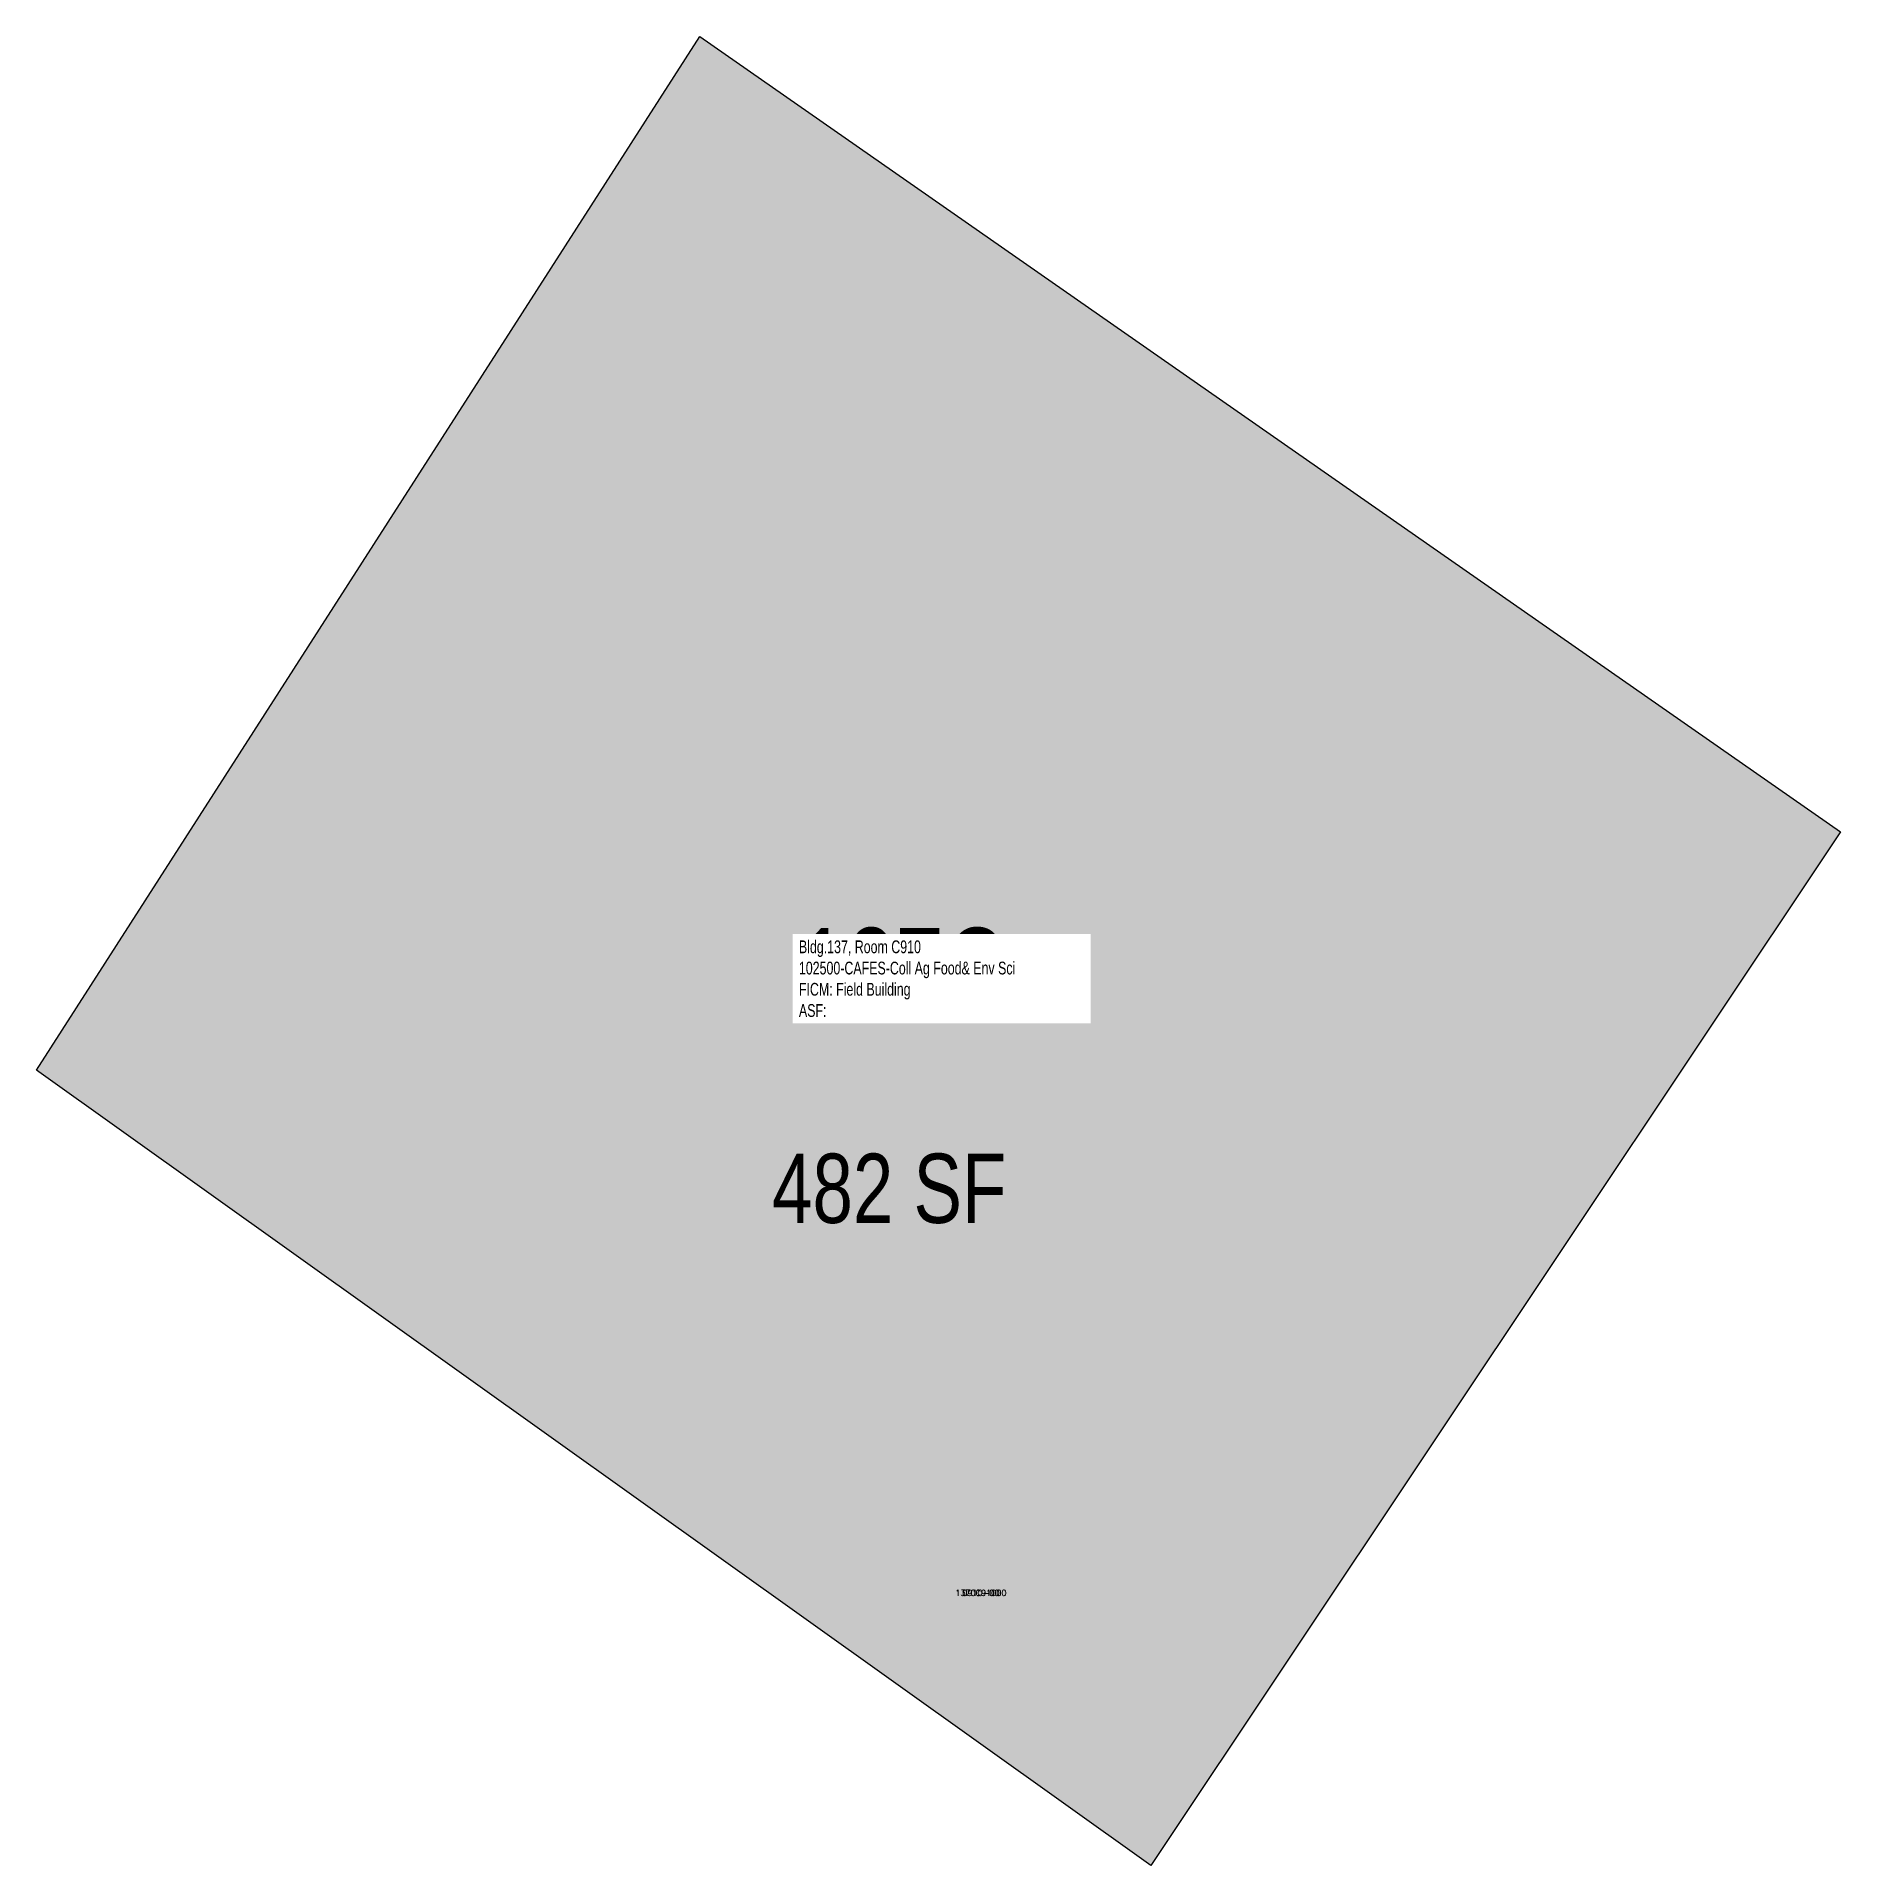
# Model space of a CAD drawing. Header units: inches. Extents: x 0 to 364, y -161 to 209.
import ezdxf
from ezdxf.enums import TextEntityAlignment as Align

# ---------------------------------------------------------------- set-up
doc = ezdxf.new("R2010")
doc.units = ezdxf.units.IN
doc.header["$MEASUREMENT"] = 0
for name, color, linetype in [('A-IDEN-RNUM', 7, 'Continuous'), ('A-IDEN-SNUM', 4, 'Continuous'), ('A-IDEN-VNUM', 4, 'Continuous'), ('A-WALL', 5, 'Continuous'), ('AREA-ASSIGN', 7, 'Continuous'), ('AREA-GROSS', 1, 'Continuous'), ('AREA-TEXT', 3, 'Continuous'), ('Rooms-Category-Color', 7, 'Continuous'), ('Rooms-College-Color', 7, 'Continuous'), ('Rooms-Department-Color', 7, 'Continuous'), ('Rooms-Division-Color', 7, 'Continuous'), ('Rooms-Information', 7, 'Continuous')]:
    doc.layers.add(name, color=color, linetype=linetype)
doc.styles.add('AREA', font='arial.ttf', dxfattribs={"width": 0.75, "height": 5})
doc.styles.add('ID', font='ARIALN.TTF', dxfattribs={"width": 0.85, "height": 0.25})
doc.styles.add('ROOMSNUMBER', font='TXT.SHX', dxfattribs={"height": 1})

msp = doc.modelspace()

# ---------------------------------------------------------------- hatches: boundary and pattern name
at = {"layer": 'Rooms-Category-Color', "true_color": 0xfbafa2}
msp.add_hatch(color=21, dxfattribs=at).paths.add_polyline_path([(133.91, 208.76), (364.25, 48.18), (224.98, -160.58), (0, 0)])
at = {"layer": 'Rooms-College-Color', "true_color": 0xadadad}
msp.add_hatch(color=253, dxfattribs=at).paths.add_polyline_path([(133.91, 208.76), (364.25, 48.18), (224.98, -160.58), (0, 0)])
at = {"layer": 'Rooms-Department-Color', "true_color": 0xe3c5e1}
msp.add_hatch(color=254, dxfattribs=at).paths.add_polyline_path([(133.91, 208.76), (364.25, 48.18), (224.98, -160.58), (0, 0)])
at = {"layer": 'Rooms-Division-Color', "true_color": 0xe3c5e1}
msp.add_hatch(color=254, dxfattribs=at).paths.add_polyline_path([(133.91, 208.76), (364.25, 48.18), (224.98, -160.58), (0, 0)])

# ---------------------------------------------------------------- linework, layer by layer
at = {"layer": 'A-WALL'}
msp.add_lwpolyline([(133.91, 208.76), (364.25, 48.18), (224.98, -160.58), (0, 0)], close=True, dxfattribs=at)
msp.add_lwpolyline([(133.91, 208.76), (364.25, 48.18), (224.98, -160.58), (0, 0)], close=True, dxfattribs=at)
at = {"layer": 'AREA-ASSIGN'}
msp.add_lwpolyline([(133.91, 208.76), (364.25, 48.18), (224.98, -160.58), (0, 0)], close=True, dxfattribs=at)
at = {"layer": 'AREA-GROSS'}
msp.add_lwpolyline([(133.91, 208.76), (364.25, 48.18), (224.98, -160.58), (0, 0)], close=True, dxfattribs=at)

# ---------------------------------------------------------------- texts
at = {"layer": 'A-IDEN-RNUM', "style": 'ROOMSNUMBER'}
msp.add_text('0910-00', height=1.2, dxfattribs=at).set_placement((190.68, -105.56), align=Align.MIDDLE)
at = {"layer": 'A-IDEN-SNUM', "style": 'ROOMSNUMBER'}
msp.add_text('1370C91000', height=1.2, dxfattribs=at).set_placement((190.68, -105.56), align=Align.MIDDLE)
at = {"layer": 'A-IDEN-VNUM', "style": 'ID', "width": 0.85}
msp.add_text('137C', height=18, dxfattribs=at).set_placement((174.88, 19.76), align=Align.MIDDLE)
at = {"layer": 'AREA-TEXT', "style": 'AREA', "width": 0.75}
msp.add_text('482 SF', height=14, dxfattribs=at).set_placement((172.17, -23.84), align=Align.MIDDLE_CENTER)

# ---------------------------------------------------------------- next in the draw order: texts
at = {"layer": 'Rooms-Information', "insert": (153.94, 10.75), "char_height": 2.5714, "width": 57.6, "attachment_point": 7, "style": 'ID', "bg_fill": 3, "box_fill_scale": 1.5, "bg_fill_color": 256, "bg_fill_true_color": 13158600, "bg_fill_transparency": 0}
msp.add_mtext('Bldg.137, Room C910^M^J102500-CAFES-Coll Ag Food& Env Sci^M^JFICM: Field Building^M^JASF: ', dxfattribs=at)

doc.saveas('drawing.dxf')
